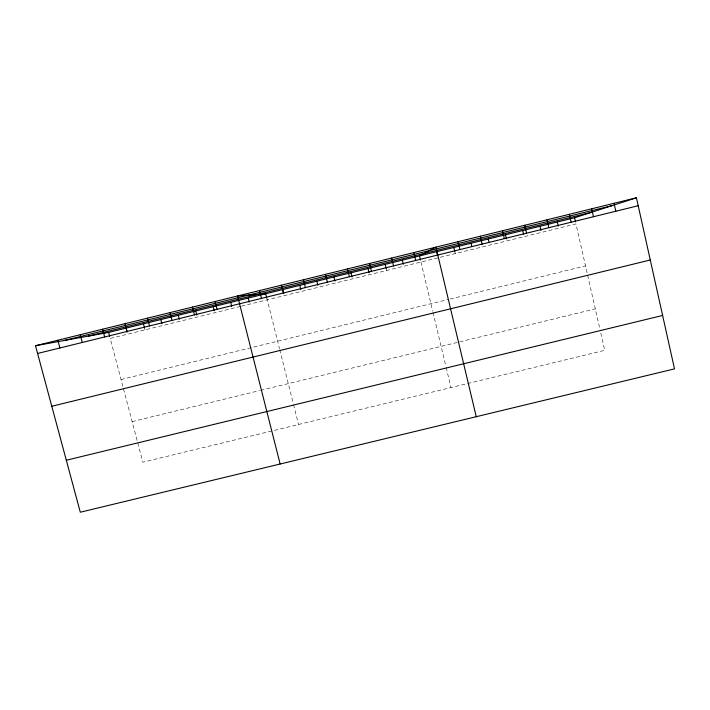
<?xml version="1.0" encoding="UTF-8"?>
<svg xmlns="http://www.w3.org/2000/svg" width="710" height="710" viewBox="0 0 710 710"><rect width="100%" height="100%" fill="white"/><g stroke="black" fill="none" stroke-linecap="round" stroke-linejoin="round"><path stroke-width="0.53" stroke-dasharray="3.55 2.66" d="M240.45 306.409L110.219 338.43L137.483 441.913M241.48 306.161L438.097 257.81M440.244 257.286L575.97 223.907L599.879 329.067M121.046 379.53L448.028 299.531M450.167 299.008L585.51 265.886M132.14 421.616L259.603 390.589M260.623 390.34L595.282 308.868M137.767 442.978L142.834 462.21L604.707 350.332L600.119 330.132M144.467 327.878L144.991 329.884M266.72 297.81L279.491 348.637M279.758 349.693L293.283 403.529M293.541 404.576L298.546 424.491M386.178 268.433L386.666 270.457M420.941 262.026L432.701 311.184M432.958 312.249L445.924 366.458M446.182 367.514L450.983 387.571M454.791 251.553L455.279 253.585"/><path stroke-width="1.06" d="M35.5 345.734L108.639 332.422L574.576 217.775L636.435 197.779L674.5 368.872L80.301 512.221L35.5 345.734L636.435 197.779M63.882 340.569L612.375 205.554M88.404 336.105L591.643 212.254M37.577 353.465L638.201 205.722M51.786 406.262L650.271 259.993M66.314 460.24L662.616 315.462M57.838 340.232L59.906 347.971M80.212 334.73L82.262 342.469M108.639 332.422L109.695 336.433M102.604 329.209L104.654 336.966M125.031 323.689L127.063 331.455M126.025 328.144L127.072 332.156M160.842 319.58L161.889 323.591M147.485 318.16L149.508 325.934M143.429 323.866L144.467 327.878M178.281 315.293L179.319 319.305M169.965 312.631L171.971 320.405M195.729 310.998L196.768 315.018M192.472 307.084L194.469 314.867M230.688 302.398L231.708 306.418M215.015 301.537L216.994 309.329M213.204 306.693L214.225 310.723M248.189 298.085L249.21 302.114M280.139 464.012L237.575 295.981L265.709 293.771L266.72 297.81M259.505 290.585L261.466 298.386M299.771 285.393L300.774 289.431M282.731 289.582L283.743 293.62M281.462 285.18L283.414 292.99M316.82 281.195L317.823 285.242M303.445 279.767L305.389 287.586M333.886 276.998L334.889 281.045M325.455 274.344L327.381 282.181M368.082 268.584L369.067 272.64M350.98 272.791L351.965 276.847M347.492 268.921L349.409 276.758M385.193 264.368L386.178 268.433M369.555 263.49L371.463 271.335M413.761 252.609L415.643 260.464M402.33 260.153L403.307 264.218M391.645 258.049L393.535 265.904M476.241 416.699L435.904 247.151L419.486 255.937L420.453 260.002M436.65 251.713L437.378 254.757M458.074 241.693L459.938 249.574M453.832 247.479L454.791 251.553M480.271 236.226L482.125 244.116M471.032 243.255L471.751 246.308M505.476 234.77L506.425 238.853M502.502 230.759L504.34 238.649M488.249 239.013L488.959 242.074M524.752 225.274L526.58 233.182M522.729 230.528L523.669 234.611M547.037 219.789L548.848 227.706M539.99 226.277L540.931 230.368M574.576 217.775L575.499 221.866M569.34 214.296L571.142 222.221M557.279 222.026L558.211 226.117M591.678 208.802L593.471 216.727M614.043 203.291L615.818 211.225"/></g></svg>
